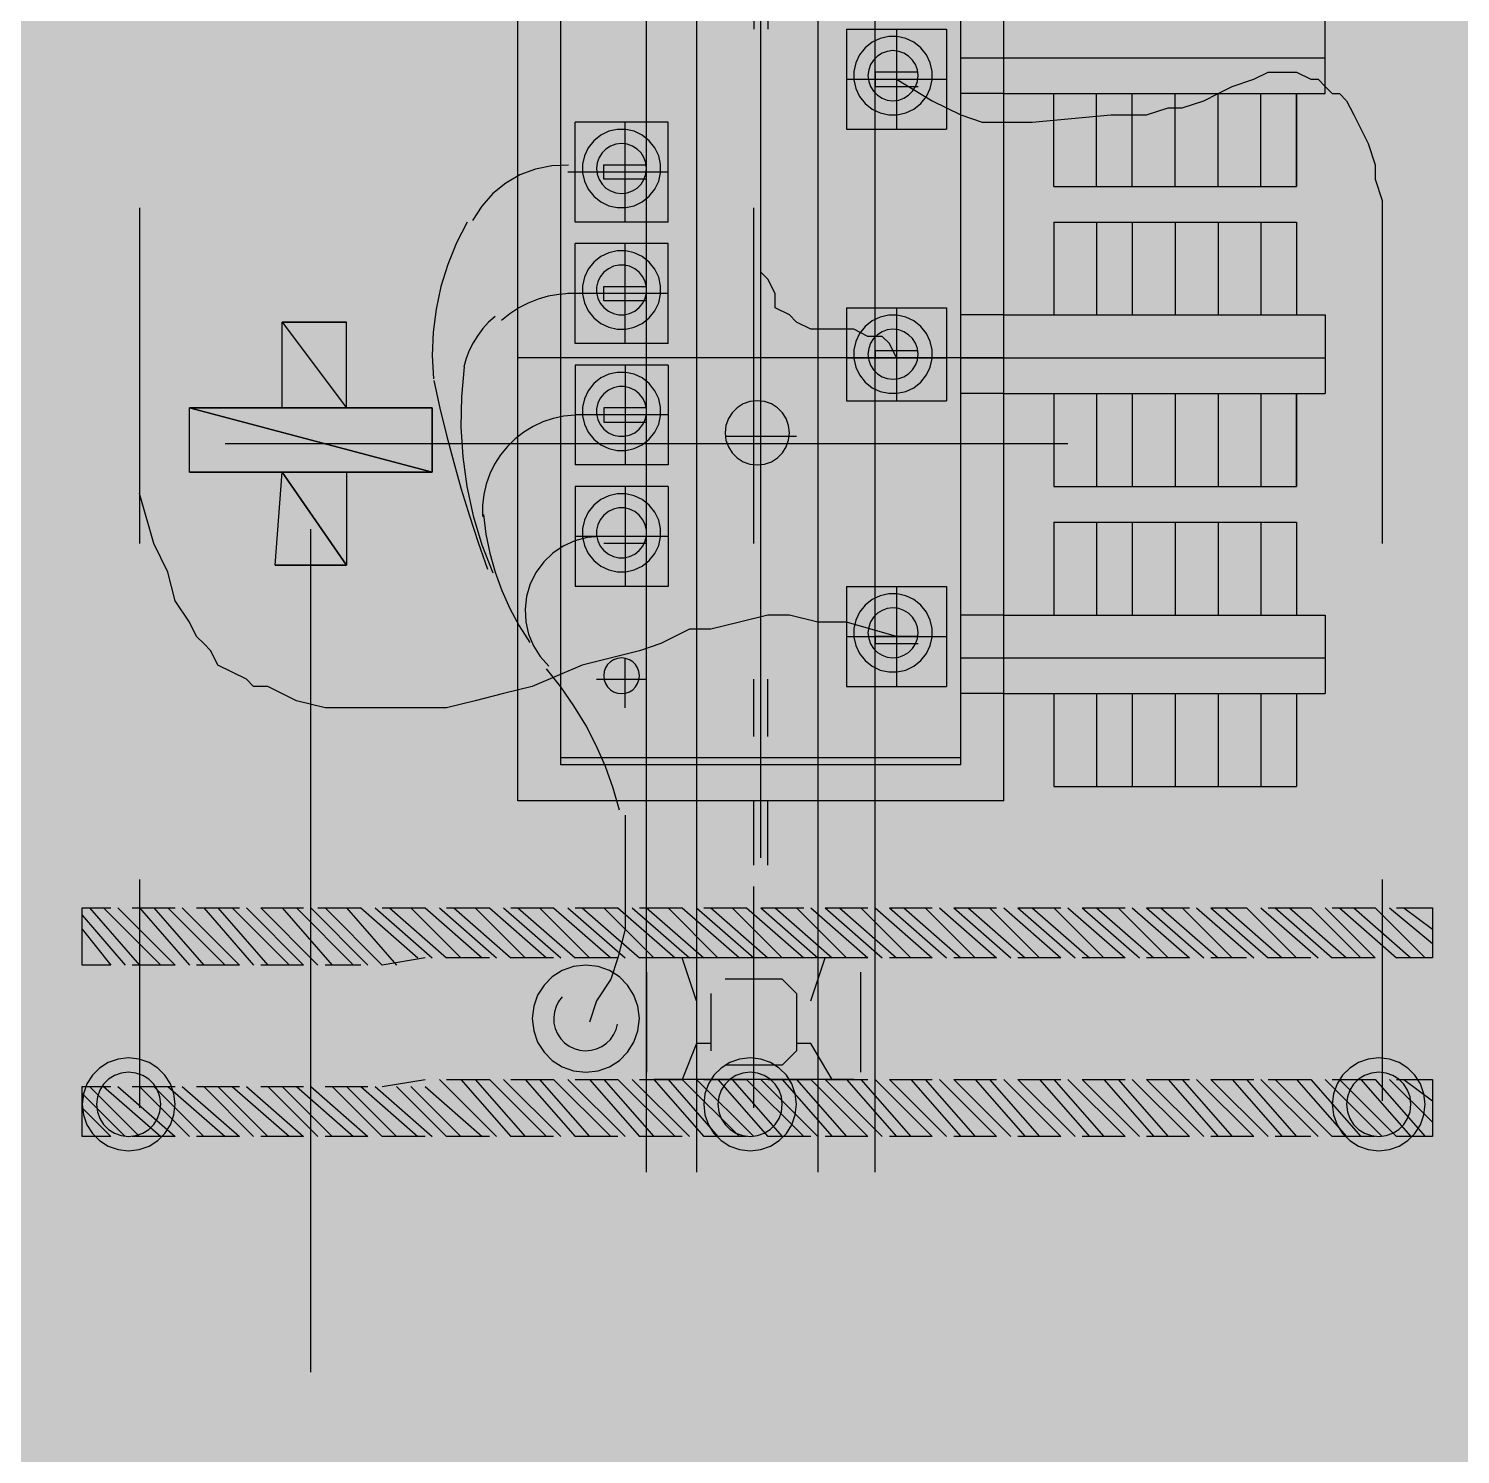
# Model space of a CAD drawing. Header units: metres. Extents: x 1 to 213, y 1 to 147.
# Drawn here: x 53.966 to 56.087, y 138.266 to 140.378 of the extents above; entities that cross this region are included whole.
import ezdxf

# ---------------------------------------------------------------- set-up
doc = ezdxf.new("R2010")
doc.units = ezdxf.units.M
doc.layers.add('00-BASE-ARQUITECTURA', color=8, linetype='Continuous')
doc.layers.add('00-BASE-MAICILLO-EXISTENTE', color=33, linetype='Continuous')

msp = doc.modelspace()

# ---------------------------------------------------------------- hatches: boundary and pattern name
at = {"layer": '00-BASE-MAICILLO-EXISTENTE'}
h = msp.add_hatch(dxfattribs=at)
h.set_pattern_fill('AR-SAND', scale=0.02)
h.paths.add_polyline_path([(52.2111, 142.4781), (53.0489, 142.3458), (60.1927, 142.434), (60.5896, 142.3017), (66.7191, 142.3899), (76.1559, 142.2576), (76.2, 140.2732), (75.9354, 139.8763), (74.2156, 138.8621), (73.4659, 139.6999), (73.1573, 139.7881), (72.6281, 139.6999), (71.217, 138.8621), (70.776, 139.5235), (70.2468, 139.8322), (69.7177, 139.6999), (68.3507, 138.8621), (67.9097, 139.5235), (67.3805, 139.8322), (66.7632, 139.6558), (65.4843, 138.8621), (65.2639, 138.9503), (64.6906, 139.7881), (64.1614, 139.7881), (63.7646, 139.5676), (62.618, 138.8621), (62.2652, 138.4211), (62.3093, 134.8933), (62.7062, 134.3201), (80.301, 134.3201), (82.109, 134.1878), (82.5059, 134.3201), (82.7704, 134.6728), (82.4618, 135.5107), (82.5941, 135.6871), (85.1517, 135.643), (86.0336, 133.4381), (86.5187, 132.7326), (87.577, 130.1749), (98.469, 106.627), (96.7052, 105.7892), (96.3083, 105.7451), (95.9555, 105.4364), (93.3097, 104.2017), (92.9128, 104.5545), (92.7805, 105.0395), (91.9427, 106.2743), (90.7079, 107.6413), (89.0322, 108.9201), (87.4888, 109.6697), (87.7093, 109.7138), (87.9739, 110.0666), (87.9739, 110.4194), (87.6211, 110.8163), (87.092, 110.8163), (86.8274, 110.5958), (86.7392, 110.1548), (86.9597, 109.7579), (86.651, 109.9343), (84.5784, 110.2871), (71.7461, 110.1989), (69.8941, 110.3753), (67.2923, 110.1548), (64.8229, 109.4052), (63.2795, 108.5232), (60.81, 106.0538), (59.7076, 103.9812), (59.2225, 102.526), (59.0021, 101.0267), (59.0021, 98.6895), (58.8698, 98.5131), (52.1229, 98.425), (51.9906, 98.7777), (51.9906, 112.6242), (52.1229, 122.3697), (52.0788, 142.2135), (52.2111, 142.4781)])

# ---------------------------------------------------------------- linework, layer by layer
at = {"layer": '00-BASE-ARQUITECTURA'}
for points in [[(54.8816, 138.6839), (54.8816, 141.1075)], [(54.9557, 141.1075), (54.9557, 138.6839)], [(55.1356, 141.1075), (55.1356, 138.6839)], [(55.2203, 138.6839), (55.2203, 141.1075)], [(55.051, 139.1496), (55.051, 140.6524)], [(54.6911, 139.2343), (54.6911, 140.5572)], [(55.4108, 139.2343), (55.4108, 140.5572)], [(54.7546, 139.2872), (54.7546, 140.5043)], [(54.7546, 139.2978), (54.7546, 140.4937)], [(55.3473, 139.2872), (55.3473, 140.5043)], [(55.3473, 139.2978), (55.3473, 140.4937)], [(55.0404, 140.4619), (55.0404, 140.3773)], [(55.0615, 140.4619), (55.0615, 140.3773)], [(55.887, 140.282), (55.887, 140.3984)], [(55.1779, 140.3773), (55.1779, 140.2291)], [(55.1779, 140.3773), (55.3261, 140.3773)], [(55.2056, 140.3496), (55.1972, 140.3391), (55.1917, 140.3273), (55.1889, 140.3148), (55.1889, 140.3021), (55.1917, 140.2896), (55.1972, 140.2778), (55.2056, 140.2673), (55.2161, 140.259), (55.2279, 140.2534), (55.2404, 140.2506), (55.2531, 140.2506), (55.2656, 140.2534), (55.2774, 140.259), (55.2879, 140.2673), (55.2962, 140.2778), (55.3018, 140.2896), (55.3046, 140.3021), (55.3046, 140.3148), (55.3018, 140.3273), (55.2962, 140.3391), (55.2879, 140.3496), (55.2774, 140.358), (55.2656, 140.3636), (55.2531, 140.3663), (55.2404, 140.3663), (55.2279, 140.3636), (55.2161, 140.358), (55.2056, 140.3496)], [(55.252, 140.3773), (55.252, 140.2291)], [(55.3261, 140.3773), (55.3261, 140.2291)], [(55.2467, 140.2714), (55.2552, 140.2724), (55.263, 140.2752), (55.2699, 140.2796), (55.2756, 140.2853), (55.28, 140.2922), (55.2828, 140.3), (55.2838, 140.3085), (55.2828, 140.317), (55.28, 140.3248), (55.2756, 140.3316), (55.2699, 140.3374), (55.263, 140.3418), (55.2552, 140.3445), (55.2467, 140.3455), (55.2382, 140.3445), (55.2305, 140.3418), (55.2236, 140.3374), (55.2178, 140.3316), (55.2135, 140.3248), (55.2107, 140.317), (55.2097, 140.3085), (55.2107, 140.3), (55.2135, 140.2922), (55.2178, 140.2853), (55.2236, 140.2796), (55.2305, 140.2752), (55.2382, 140.2724), (55.2467, 140.2714)], [(55.3473, 140.3349), (55.887, 140.3349)], [(55.1779, 140.3032), (55.3261, 140.3032)], [(55.2838, 140.3138), (55.2203, 140.3138), (55.2203, 140.2926), (55.2838, 140.2926)], [(55.252, 140.3032), (55.305, 140.2714), (55.3261, 140.2608), (55.3473, 140.2503), (55.379, 140.2397), (55.4002, 140.2397), (55.4319, 140.2397), (55.4531, 140.2397), (55.5695, 140.2503), (55.6224, 140.2503), (55.6542, 140.2608), (55.6754, 140.2608), (55.7071, 140.2714), (55.7283, 140.282), (55.7494, 140.2926), (55.7812, 140.3032), (55.8024, 140.3138), (55.8341, 140.3138), (55.8447, 140.3138), (55.8659, 140.3032), (55.8764, 140.3032), (55.887, 140.2926), (55.8976, 140.282), (55.9082, 140.282), (55.9188, 140.2714), (55.9294, 140.2503), (55.9505, 140.2079), (55.9611, 140.1762), (55.9611, 140.155), (55.9717, 140.1233), (55.9717, 140.1021)], [(55.4108, 140.282), (55.3473, 140.282)], [(55.4108, 140.282), (55.887, 140.282)], [(55.4849, 140.1444), (55.4849, 140.282)], [(55.5484, 140.1444), (55.5484, 140.282)], [(55.6013, 140.1444), (55.6013, 140.282)], [(55.6648, 140.1444), (55.6648, 140.282)], [(55.7283, 140.1444), (55.7283, 140.282)], [(55.7283, 140.1444), (55.7283, 140.282)], [(55.7918, 140.1444), (55.7918, 140.282)], [(55.7918, 140.1444), (55.7918, 140.282)], [(55.8447, 140.282), (55.8447, 140.1444), (55.8447, 140.282)], [(54.7758, 140.0915), (54.7758, 140.2397)], [(54.9134, 140.2397), (54.7758, 140.2397)], [(54.8499, 140.0915), (54.8499, 140.2397)], [(54.9134, 140.0915), (54.9134, 140.2397)], [(54.8034, 140.212), (54.7951, 140.2015), (54.7895, 140.1898), (54.7867, 140.1773), (54.7867, 140.1645), (54.7895, 140.152), (54.7951, 140.1402), (54.8034, 140.1297), (54.8139, 140.1214), (54.8257, 140.1158), (54.8382, 140.113), (54.8509, 140.113), (54.8634, 140.1158), (54.8752, 140.1214), (54.8857, 140.1297), (54.8941, 140.1402), (54.8996, 140.152), (54.9024, 140.1645), (54.9024, 140.1773), (54.8996, 140.1898), (54.8941, 140.2015), (54.8857, 140.212), (54.8752, 140.2204), (54.8634, 140.226), (54.8509, 140.2287), (54.8382, 140.2287), (54.8257, 140.226), (54.8139, 140.2204), (54.8034, 140.212)], [(55.1779, 140.2291), (55.3261, 140.2291)], [(54.8446, 140.1338), (54.8531, 140.1348), (54.8609, 140.1376), (54.8677, 140.142), (54.8735, 140.1477), (54.8778, 140.1546), (54.8806, 140.1624), (54.8816, 140.1709), (54.8806, 140.1794), (54.8778, 140.1872), (54.8735, 140.1941), (54.8677, 140.1998), (54.8609, 140.2042), (54.8531, 140.207), (54.8446, 140.2079), (54.8361, 140.207), (54.8283, 140.2042), (54.8214, 140.1998), (54.8157, 140.1941), (54.8113, 140.1872), (54.8085, 140.1794), (54.8075, 140.1709), (54.8085, 140.1624), (54.8113, 140.1546), (54.8157, 140.1477), (54.8214, 140.142), (54.8283, 140.1376), (54.8361, 140.1348), (54.8446, 140.1338)], [(54.7662, 140.176), (54.7412, 140.175), (54.717, 140.17), (54.6941, 140.1613), (54.6729, 140.1491), (54.6539, 140.1337), (54.6375, 140.1153), (54.624, 140.0941)], [(54.8816, 140.155), (54.8181, 140.155), (54.8181, 140.1762), (54.8816, 140.1762)], [(54.8499, 140.1656), (54.7652, 140.1656)], [(54.9134, 140.1656), (54.7758, 140.1656)], [(55.4849, 140.1444), (55.8447, 140.1444)], [(54.1302, 140.1127), (54.1302, 139.6153)], [(55.0404, 139.6153), (55.0404, 140.1127)], [(55.9717, 140.1233), (55.9717, 139.6153)], [(54.6158, 140.0915), (54.6, 140.0607), (54.5871, 140.0288), (54.577, 139.996), (54.5698, 139.9625), (54.5655, 139.9284), (54.5641, 139.8941), (54.5658, 139.8595)], [(54.9134, 140.0915), (54.7758, 140.0915)], [(55.4849, 140.0915), (55.8447, 140.0915)], [(55.4849, 140.0915), (55.4849, 139.9539)], [(55.5484, 140.0915), (55.5484, 139.9539)], [(55.6013, 140.0915), (55.6013, 139.9539)], [(55.6648, 140.0915), (55.6648, 139.9539)], [(55.7283, 140.0915), (55.7283, 139.9539)], [(55.7283, 140.0915), (55.7283, 139.9539)], [(55.7918, 140.0915), (55.7918, 139.9539)], [(55.7918, 140.0915), (55.7918, 139.9539)], [(55.8447, 140.0915), (55.8447, 139.9539)], [(55.8447, 140.0915), (55.8447, 139.9539)], [(54.7758, 139.9116), (54.7758, 140.0598)], [(54.9134, 140.0598), (54.7758, 140.0598)], [(54.8034, 140.0321), (54.7951, 140.0216), (54.7895, 140.0098), (54.7867, 139.9973), (54.7867, 139.9846), (54.7895, 139.9721), (54.7951, 139.9603), (54.8034, 139.9498), (54.8139, 139.9415), (54.8257, 139.9359), (54.8382, 139.9331), (54.8509, 139.9331), (54.8634, 139.9359), (54.8752, 139.9415), (54.8857, 139.9498), (54.8941, 139.9603), (54.8996, 139.9721), (54.9024, 139.9846), (54.9024, 139.9973), (54.8996, 140.0098), (54.8941, 140.0216), (54.8857, 140.0321), (54.8752, 140.0405), (54.8634, 140.046), (54.8509, 140.0488), (54.8382, 140.0488), (54.8257, 140.046), (54.8139, 140.0405), (54.8034, 140.0321)], [(54.8499, 139.9116), (54.8499, 140.0598)], [(54.9134, 139.9116), (54.9134, 140.0598)], [(55.252, 139.8904), (55.2414, 139.9116), (55.2309, 139.9222), (55.2097, 139.9222), (55.1885, 139.9328), (55.1568, 139.9328), (55.1356, 139.9328), (55.125, 139.9328), (55.1039, 139.9433), (55.0933, 139.9539), (55.0721, 139.9645), (55.0721, 139.9857), (55.0615, 140.0068), (55.051, 140.0174), (55.051, 140.0598)], [(54.8708, 140.0172), (54.8641, 140.0225), (54.8566, 140.026), (54.8486, 140.0278), (54.8405, 140.0278), (54.8326, 140.026), (54.8251, 140.0225), (54.8184, 140.0172), (54.8131, 140.0105), (54.8095, 140.003), (54.8077, 139.995), (54.8077, 139.9869), (54.8095, 139.979), (54.8131, 139.9715), (54.8184, 139.9648), (54.8251, 139.9595), (54.8326, 139.9559), (54.8405, 139.9541), (54.8486, 139.9541), (54.8566, 139.9559), (54.8641, 139.9595), (54.8708, 139.9648), (54.8761, 139.9715), (54.8796, 139.979), (54.8814, 139.9869), (54.8814, 139.995), (54.8796, 140.003), (54.8761, 140.0105), (54.8708, 140.0172)], [(54.7673, 139.9856), (54.7515, 139.9845), (54.7359, 139.9817), (54.7208, 139.9774), (54.7062, 139.9716), (54.6923, 139.9643), (54.6792, 139.9556), (54.6669, 139.9455)], [(54.8499, 139.9857), (54.7652, 139.9857)], [(54.9134, 139.9857), (54.7758, 139.9857)], [(54.8816, 139.9751), (54.8181, 139.9751), (54.8181, 139.9963), (54.8816, 139.9963)], [(55.1779, 139.9645), (55.1779, 139.8269)], [(55.1779, 139.9645), (55.3261, 139.9645)], [(55.252, 139.9645), (55.252, 139.8269)], [(55.3261, 139.9645), (55.3261, 139.8269)], [(54.3419, 139.9433), (54.4371, 139.9433), (54.3419, 139.9433)], [(54.4371, 139.9433), (54.3419, 139.9433), (54.4371, 139.8163), (54.4371, 139.9433)], [(54.3419, 139.9433), (54.4371, 139.8163), (54.3419, 139.8163), (54.3419, 139.9433)], [(54.6571, 139.9519), (54.6477, 139.9432), (54.6391, 139.9338), (54.6315, 139.9236), (54.6248, 139.9128), (54.619, 139.9015), (54.6143, 139.8896), (54.6107, 139.8773)], [(55.2056, 139.9369), (55.1972, 139.9264), (55.1917, 139.9146), (55.1889, 139.9021), (55.1889, 139.8893), (55.1917, 139.8768), (55.1972, 139.8651), (55.2056, 139.8546), (55.2161, 139.8462), (55.2279, 139.8406), (55.2404, 139.8379), (55.2531, 139.8379), (55.2656, 139.8406), (55.2774, 139.8462), (55.2879, 139.8546), (55.2962, 139.8651), (55.3018, 139.8768), (55.3046, 139.8893), (55.3046, 139.9021), (55.3018, 139.9146), (55.2962, 139.9264), (55.2879, 139.9369), (55.2774, 139.9452), (55.2656, 139.9508), (55.2531, 139.9536), (55.2404, 139.9536), (55.2279, 139.9508), (55.2161, 139.9452), (55.2056, 139.9369)], [(55.4108, 139.9539), (55.3473, 139.9539)], [(55.4108, 139.9539), (55.887, 139.9539)], [(55.887, 139.9539), (55.887, 139.8375)], [(55.2467, 139.8587), (55.2552, 139.8597), (55.263, 139.8624), (55.2699, 139.8668), (55.2756, 139.8726), (55.28, 139.8794), (55.2828, 139.8872), (55.2838, 139.8957), (55.2828, 139.9042), (55.28, 139.912), (55.2756, 139.9189), (55.2699, 139.9246), (55.263, 139.929), (55.2552, 139.9318), (55.2467, 139.9328), (55.2382, 139.9318), (55.2305, 139.929), (55.2236, 139.9246), (55.2178, 139.9189), (55.2135, 139.912), (55.2107, 139.9042), (55.2097, 139.8957), (55.2107, 139.8872), (55.2135, 139.8794), (55.2178, 139.8726), (55.2236, 139.8668), (55.2305, 139.8624), (55.2382, 139.8597), (55.2467, 139.8587)], [(54.9134, 139.9116), (54.7758, 139.9116)], [(55.2838, 139.901), (55.2203, 139.901), (55.2203, 139.8904), (55.2838, 139.8904)], [(54.6116, 139.8772), (54.6074, 139.8327), (54.6066, 139.7881), (54.6093, 139.7437), (54.6153, 139.6997), (54.6248, 139.6562), (54.6376, 139.6135), (54.6537, 139.5718)], [(55.4108, 139.8904), (54.6911, 139.8904)], [(54.7758, 139.8798), (54.7758, 139.7317)], [(54.9134, 139.8798), (54.7758, 139.8798)], [(54.8499, 139.8798), (54.8499, 139.7317)], [(54.9134, 139.8798), (54.9134, 139.7317)], [(55.1779, 139.8904), (55.3261, 139.8904)], [(55.3473, 139.8904), (55.887, 139.8904)], [(54.5666, 139.8566), (54.5756, 139.816), (54.5854, 139.7757), (54.5959, 139.7356), (54.6072, 139.6957), (54.6194, 139.6561), (54.6323, 139.6166), (54.646, 139.5775)], [(54.8034, 139.8522), (54.7951, 139.8417), (54.7895, 139.8299), (54.7867, 139.8174), (54.7867, 139.8047), (54.7895, 139.7922), (54.7951, 139.7804), (54.8034, 139.7699), (54.8139, 139.7615), (54.8257, 139.756), (54.8382, 139.7532), (54.8509, 139.7532), (54.8634, 139.756), (54.8752, 139.7615), (54.8857, 139.7699), (54.8941, 139.7804), (54.8996, 139.7922), (54.9024, 139.8047), (54.9024, 139.8174), (54.8996, 139.8299), (54.8941, 139.8417), (54.8857, 139.8522), (54.8752, 139.8606), (54.8634, 139.8661), (54.8509, 139.8689), (54.8382, 139.8689), (54.8257, 139.8661), (54.8139, 139.8606), (54.8034, 139.8522)], [(54.8708, 139.8372), (54.8641, 139.8426), (54.8566, 139.8461), (54.8486, 139.8479), (54.8405, 139.8479), (54.8326, 139.8461), (54.8251, 139.8426), (54.8184, 139.8372), (54.8131, 139.8306), (54.8095, 139.8231), (54.8077, 139.8151), (54.8077, 139.807), (54.8095, 139.799), (54.8131, 139.7916), (54.8184, 139.7849), (54.8251, 139.7795), (54.8326, 139.776), (54.8405, 139.7742), (54.8486, 139.7742), (54.8566, 139.776), (54.8641, 139.7795), (54.8708, 139.7849), (54.8761, 139.7916), (54.8796, 139.799), (54.8814, 139.807), (54.8814, 139.8151), (54.8796, 139.8231), (54.8761, 139.8306), (54.8708, 139.8372)], [(55.0457, 139.7317), (55.0566, 139.7329), (55.0666, 139.7365), (55.0754, 139.7421), (55.0828, 139.7495), (55.0884, 139.7584), (55.092, 139.7684), (55.0933, 139.7793), (55.092, 139.7902), (55.0884, 139.8003), (55.0828, 139.8091), (55.0754, 139.8165), (55.0666, 139.8221), (55.0566, 139.8257), (55.0457, 139.8269), (55.0347, 139.8257), (55.0247, 139.8221), (55.0159, 139.8165), (55.0085, 139.8091), (55.0029, 139.8003), (54.9993, 139.7902), (54.998, 139.7793), (54.9993, 139.7684), (55.0029, 139.7584), (55.0085, 139.7495), (55.0159, 139.7421), (55.0247, 139.7365), (55.0347, 139.7329), (55.0457, 139.7317)], [(55.051, 139.7317), (55.051, 139.8269)], [(55.1779, 139.8269), (55.3261, 139.8269)], [(55.4108, 139.8375), (55.3473, 139.8375)], [(55.4108, 139.8375), (55.887, 139.8375)], [(55.4849, 139.8375), (55.4849, 139.6999)], [(55.5484, 139.8375), (55.5484, 139.6999)], [(55.6013, 139.8375), (55.6013, 139.6999)], [(55.6648, 139.8375), (55.6648, 139.6999)], [(55.7283, 139.8375), (55.7283, 139.6999)], [(55.7283, 139.8375), (55.7283, 139.6999)], [(55.7918, 139.8375), (55.7918, 139.6999)], [(55.7918, 139.8375), (55.7918, 139.6999)], [(55.8447, 139.6999), (55.8447, 139.8375), (55.8447, 139.6999)], [(54.2043, 139.8163), (54.3419, 139.8163), (54.2043, 139.8163)], [(54.4371, 139.8163), (54.4371, 139.8163), (54.2043, 139.8163), (54.4371, 139.8163), (54.2043, 139.8163), (54.4371, 139.8163)], [(54.5641, 139.8163), (54.5641, 139.8163), (54.2043, 139.8163), (54.5641, 139.8163), (54.2043, 139.8163), (54.4371, 139.8163), (54.5641, 139.8163)], [(54.5641, 139.7211), (54.5641, 139.7211), (54.2043, 139.7211), (54.5641, 139.7211), (54.2043, 139.7211), (54.2043, 139.8163), (54.5641, 139.7211)], [(54.5641, 139.8163), (54.2043, 139.8163), (54.5641, 139.8163)], [(54.2043, 139.8163), (54.5641, 139.8163), (54.5641, 139.7211), (54.2043, 139.8163)], [(54.5641, 139.8163), (54.2043, 139.8163), (54.5641, 139.7211), (54.5641, 139.8163)], [(54.2043, 139.8163), (54.5641, 139.7211), (54.2043, 139.7211), (54.2043, 139.8163)], [(54.4371, 139.8163), (54.3419, 139.8163), (54.4371, 139.8163)], [(54.3419, 139.8163), (54.4371, 139.8163), (54.3419, 139.8163)], [(54.9134, 139.8058), (54.7758, 139.8058)], [(54.8499, 139.8058), (54.7864, 139.8058)], [(54.8816, 139.8163), (54.8181, 139.8163), (54.8181, 139.7952), (54.8816, 139.7952)], [(54.7752, 139.8056), (54.759, 139.8041), (54.7433, 139.8007), (54.728, 139.7956), (54.7135, 139.7888), (54.6998, 139.7804), (54.6871, 139.7705), (54.6755, 139.7591), (54.6652, 139.7465), (54.6565, 139.7329), (54.6495, 139.7185), (54.6441, 139.7034), (54.6404, 139.6878), (54.6385, 139.6717), (54.6384, 139.6555)], [(54.2572, 139.7634), (55.506, 139.7634)], [(55.1039, 139.774), (54.998, 139.774)], [(54.5641, 139.7211), (54.2043, 139.7211), (54.3419, 139.7211), (54.5641, 139.7211)], [(54.2043, 139.7211), (54.5641, 139.7211), (54.2043, 139.7211)], [(54.4371, 139.5835), (54.4371, 139.5835), (54.3313, 139.5835), (54.4371, 139.5835), (54.3313, 139.5835), (54.3419, 139.7211), (54.4371, 139.5835)], [(54.3419, 139.7211), (54.5641, 139.7211), (54.3419, 139.7211)], [(54.5641, 139.7211), (54.5641, 139.7211), (54.3419, 139.7211), (54.5641, 139.7211)], [(54.3419, 139.7211), (54.4371, 139.7211), (54.3419, 139.7211)], [(54.4371, 139.7211), (54.4371, 139.7211), (54.3419, 139.7211), (54.4371, 139.7211)], [(54.3419, 139.7211), (54.4371, 139.7211), (54.4371, 139.5835), (54.3419, 139.7211)], [(54.5641, 139.7211), (54.5641, 139.7211), (54.4371, 139.7211), (54.5641, 139.7211)], [(54.9134, 139.7317), (54.7758, 139.7317)], [(54.7758, 139.6999), (54.7758, 139.5518)], [(54.9134, 139.6999), (54.7758, 139.6999)], [(54.8499, 139.6999), (54.8499, 139.5518)], [(54.9134, 139.6999), (54.9134, 139.5518)], [(55.4849, 139.6999), (55.8447, 139.6999)], [(55.252, 139.4777), (55.1779, 139.4988), (55.1356, 139.4988), (55.0933, 139.5094), (55.0615, 139.5094), (55.0192, 139.4988), (54.9769, 139.4883), (54.9451, 139.4883), (54.9028, 139.4671), (54.871, 139.4565), (54.7864, 139.4353), (54.7123, 139.4036), (54.6699, 139.393), (54.6276, 139.3824), (54.5853, 139.3718), (54.5324, 139.3718), (54.49, 139.3718), (54.4477, 139.3718), (54.4054, 139.3718), (54.363, 139.3824), (54.3207, 139.4036), (54.2995, 139.4036), (54.289, 139.4142), (54.2678, 139.4248), (54.2466, 139.4353), (54.236, 139.4565), (54.2255, 139.4671), (54.2149, 139.4777), (54.2043, 139.4988), (54.1831, 139.5306), (54.1725, 139.5729), (54.1514, 139.6153), (54.1302, 139.6893)], [(54.8034, 139.6723), (54.7951, 139.6618), (54.7895, 139.65), (54.7867, 139.6375), (54.7867, 139.6248), (54.7895, 139.6123), (54.7951, 139.6005), (54.8034, 139.59), (54.8139, 139.5816), (54.8257, 139.5761), (54.8382, 139.5733), (54.8509, 139.5733), (54.8634, 139.5761), (54.8752, 139.5816), (54.8857, 139.59), (54.8941, 139.6005), (54.8996, 139.6123), (54.9024, 139.6248), (54.9024, 139.6375), (54.8996, 139.65), (54.8941, 139.6618), (54.8857, 139.6723), (54.8752, 139.6806), (54.8634, 139.6862), (54.8509, 139.689), (54.8382, 139.689), (54.8257, 139.6862), (54.8139, 139.6806), (54.8034, 139.6723)], [(54.6399, 139.6584), (54.6436, 139.6294), (54.6494, 139.6008), (54.6574, 139.5728), (54.6673, 139.5455), (54.6792, 139.5189), (54.6931, 139.4933), (54.7088, 139.4686)], [(54.8708, 139.6573), (54.8641, 139.6626), (54.8566, 139.6662), (54.8486, 139.668), (54.8405, 139.668), (54.8326, 139.6662), (54.8251, 139.6626), (54.8184, 139.6573), (54.8131, 139.6506), (54.8095, 139.6431), (54.8077, 139.6352), (54.8077, 139.6271), (54.8095, 139.6191), (54.8131, 139.6116), (54.8184, 139.6049), (54.8251, 139.5996), (54.8326, 139.5961), (54.8405, 139.5943), (54.8486, 139.5943), (54.8566, 139.5961), (54.8641, 139.5996), (54.8708, 139.6049), (54.8761, 139.6116), (54.8796, 139.6191), (54.8814, 139.6271), (54.8814, 139.6352), (54.8796, 139.6431), (54.8761, 139.6506), (54.8708, 139.6573)], [(54.3842, 138.3876), (54.3842, 139.6364)], [(55.4849, 139.647), (55.8447, 139.647)], [(55.4849, 139.647), (55.4849, 139.5094)], [(55.5484, 139.647), (55.5484, 139.5094)], [(55.6013, 139.647), (55.6013, 139.5094)], [(55.6648, 139.647), (55.6648, 139.5094)], [(55.7283, 139.647), (55.7283, 139.5094)], [(55.7283, 139.647), (55.7283, 139.5094)], [(55.7918, 139.647), (55.7918, 139.5094)], [(55.7918, 139.647), (55.7918, 139.5094)], [(55.8447, 139.647), (55.8447, 139.5094)], [(55.8447, 139.647), (55.8447, 139.5094)], [(54.8128, 139.6258), (54.7936, 139.6242), (54.7753, 139.6193), (54.7582, 139.6115), (54.7428, 139.601), (54.7293, 139.588), (54.718, 139.5727), (54.7094, 139.5555), (54.7039, 139.537), (54.7017, 139.5182), (54.7027, 139.4994), (54.7069, 139.4812), (54.714, 139.4639), (54.7241, 139.4478), (54.737, 139.4335)], [(54.9134, 139.6258), (54.7758, 139.6258)], [(54.8816, 139.6258), (54.8181, 139.6258)], [(54.8816, 139.6153), (54.8181, 139.6153)], [(54.9134, 139.5518), (54.7758, 139.5518)], [(55.1779, 139.5518), (55.1779, 139.4036)], [(55.1779, 139.5518), (55.3261, 139.5518)], [(55.252, 139.5518), (55.252, 139.4036)], [(55.3261, 139.5518), (55.3261, 139.4036)], [(55.2056, 139.5241), (55.1972, 139.5136), (55.1917, 139.5018), (55.1889, 139.4893), (55.1889, 139.4766), (55.1917, 139.4641), (55.1972, 139.4523), (55.2056, 139.4418), (55.2161, 139.4335), (55.2279, 139.4279), (55.2404, 139.4251), (55.2531, 139.4251), (55.2656, 139.4279), (55.2774, 139.4335), (55.2879, 139.4418), (55.2962, 139.4523), (55.3018, 139.4641), (55.3046, 139.4766), (55.3046, 139.4893), (55.3018, 139.5018), (55.2962, 139.5136), (55.2879, 139.5241), (55.2774, 139.5325), (55.2656, 139.538), (55.2531, 139.5408), (55.2404, 139.5408), (55.2279, 139.538), (55.2161, 139.5325), (55.2056, 139.5241)], [(55.2467, 139.4459), (55.2552, 139.4469), (55.263, 139.4497), (55.2699, 139.4541), (55.2756, 139.4598), (55.28, 139.4667), (55.2828, 139.4745), (55.2838, 139.483), (55.2828, 139.4915), (55.28, 139.4993), (55.2756, 139.5061), (55.2699, 139.5119), (55.263, 139.5162), (55.2552, 139.519), (55.2467, 139.52), (55.2382, 139.519), (55.2305, 139.5162), (55.2236, 139.5119), (55.2178, 139.5061), (55.2135, 139.4993), (55.2107, 139.4915), (55.2097, 139.483), (55.2107, 139.4745), (55.2135, 139.4667), (55.2178, 139.4598), (55.2236, 139.4541), (55.2305, 139.4497), (55.2382, 139.4469), (55.2467, 139.4459)], [(55.4108, 139.5094), (55.3473, 139.5094)], [(55.4108, 139.5094), (55.887, 139.5094)], [(55.887, 139.5094), (55.887, 139.393)], [(55.1779, 139.4777), (55.3261, 139.4777)], [(55.2838, 139.4777), (55.2203, 139.4777), (55.2203, 139.4671), (55.2838, 139.4671)], [(54.8446, 139.393), (54.8506, 139.3937), (54.8562, 139.3957), (54.8611, 139.3988), (54.8652, 139.4029), (54.8683, 139.4078), (54.8703, 139.4134), (54.871, 139.4195), (54.8703, 139.4255), (54.8683, 139.4311), (54.8652, 139.436), (54.8611, 139.4401), (54.8562, 139.4432), (54.8506, 139.4452), (54.8446, 139.4459), (54.8385, 139.4452), (54.8329, 139.4432), (54.828, 139.4401), (54.8239, 139.436), (54.8208, 139.4311), (54.8188, 139.4255), (54.8181, 139.4195), (54.8188, 139.4134), (54.8208, 139.4078), (54.8239, 139.4029), (54.828, 139.3988), (54.8329, 139.3957), (54.8385, 139.3937), (54.8446, 139.393)], [(54.8499, 139.3718), (54.8499, 139.4459)], [(55.3473, 139.4459), (55.887, 139.4459)], [(54.8417, 139.2204), (54.8322, 139.2531), (54.8207, 139.285), (54.8071, 139.316), (54.7915, 139.3461), (54.7741, 139.3751), (54.7547, 139.403), (54.7336, 139.4296)], [(54.8075, 139.4142), (54.8816, 139.4142)], [(55.0404, 139.3295), (55.0404, 139.4142)], [(55.0615, 139.3295), (55.0615, 139.4142)], [(55.1779, 139.4036), (55.3261, 139.4036)], [(55.4108, 139.393), (55.3473, 139.393)], [(55.4108, 139.393), (55.887, 139.393)], [(55.4849, 139.393), (55.4849, 139.2554)], [(55.5484, 139.393), (55.5484, 139.2554)], [(55.6013, 139.393), (55.6013, 139.2554)], [(55.6648, 139.393), (55.6648, 139.2554)], [(55.7283, 139.393), (55.7283, 139.2554)], [(55.7283, 139.393), (55.7283, 139.2554)], [(55.7918, 139.393), (55.7918, 139.2554)], [(55.7918, 139.393), (55.7918, 139.2554)], [(55.8447, 139.393), (55.8447, 139.2554)], [(55.8447, 139.393), (55.8447, 139.2554)], [(55.3473, 139.2978), (54.7546, 139.2978)], [(55.3473, 139.2872), (54.7546, 139.2872)], [(55.4849, 139.2554), (55.8447, 139.2554)], [(55.4108, 139.2343), (54.6911, 139.2343)], [(55.0404, 139.139), (55.0404, 139.2343)], [(55.0615, 139.139), (55.0615, 139.2343)], [(54.8499, 139.2131), (54.8499, 139.1708), (54.8499, 139.1284), (54.8499, 139.0861), (54.8499, 139.0438), (54.8393, 139.0014), (54.8287, 138.9697), (54.8075, 138.9379), (54.797, 138.9062)], [(54.1302, 139.1178), (54.1302, 138.7792)], [(55.0404, 138.7792), (55.0404, 139.1073)], [(55.9717, 139.1178), (55.9717, 138.7898)], [(54.0455, 139.0755), (54.0879, 139.0755)], [(54.0879, 138.9908), (54.0455, 138.9908), (54.0455, 139.0755)], [(54.0455, 139.0649), (54.109, 138.9908)], [(54.0561, 139.0755), (54.1302, 138.9908)], [(54.0773, 139.0755), (54.1619, 138.9908)], [(54.0984, 139.0755), (54.1831, 138.9908)], [(54.1196, 139.0755), (54.1831, 139.0755)], [(54.1302, 139.0755), (54.2043, 138.9908)], [(54.1514, 139.0755), (54.2255, 138.9908)], [(54.1725, 139.0755), (54.2572, 138.9908)], [(54.1937, 139.0755), (54.2784, 138.9908)], [(54.2149, 139.0755), (54.2784, 139.0755)], [(54.2255, 139.0755), (54.2995, 138.9908)], [(54.2466, 139.0755), (54.3207, 138.9908)], [(54.2678, 139.0755), (54.3524, 138.9908)], [(54.289, 139.0755), (54.3736, 138.9908)], [(54.3101, 139.0755), (54.3948, 138.9908)], [(54.3101, 139.0755), (54.3736, 139.0755)], [(54.3419, 139.0755), (54.4159, 138.9908)], [(54.363, 139.0755), (54.4477, 138.9908)], [(54.3842, 139.0755), (54.4689, 138.9908)], [(54.3948, 139.0755), (54.4583, 139.0755)], [(54.4054, 139.0755), (54.49, 138.9908)], [(54.4371, 139.0755), (54.5112, 138.9908)], [(54.4583, 139.0755), (54.543, 139.0014)], [(54.4795, 139.0755), (54.5641, 139.0014)], [(54.49, 139.0755), (54.5535, 139.0755)], [(54.5006, 139.0755), (54.5853, 139.0014)], [(54.5324, 139.0755), (54.6064, 139.0014)], [(54.5535, 139.0755), (54.6382, 139.0014)], [(54.5747, 139.0755), (54.6594, 139.0014)], [(54.5853, 139.0755), (54.6488, 139.0755)], [(54.5959, 139.0755), (54.6805, 139.0014)], [(54.6276, 139.0755), (54.7017, 139.0014)], [(54.6488, 139.0755), (54.7335, 139.0014)], [(54.6699, 139.0755), (54.7546, 139.0014)], [(54.6805, 139.0755), (54.744, 139.0755)], [(54.6911, 139.0755), (54.7758, 139.0014)], [(54.7229, 139.0755), (54.797, 139.0014)], [(54.744, 139.0755), (54.8287, 139.0014)], [(54.7652, 139.0755), (54.8499, 139.0014)], [(54.7758, 139.0755), (54.8393, 139.0755)], [(54.7864, 139.0755), (54.871, 139.0014)], [(54.8181, 139.0755), (54.8922, 139.0014)], [(54.8393, 139.0755), (54.9239, 139.0014)], [(54.8604, 139.0755), (54.9451, 139.0014)], [(54.871, 139.0755), (54.9345, 139.0755)], [(54.8816, 139.0755), (54.9663, 139.0014)], [(54.9134, 139.0755), (54.9874, 139.0014)], [(54.9345, 139.0755), (55.0192, 139.0014)], [(54.9557, 139.0755), (55.0404, 139.0014)], [(54.9663, 139.0755), (55.0298, 139.0755)], [(54.9769, 139.0755), (55.0615, 139.0014)], [(55.0086, 139.0755), (55.0827, 139.0014)], [(55.0298, 139.0755), (55.1144, 139.0014)], [(55.051, 139.0755), (55.1356, 139.0014)], [(55.051, 139.0755), (55.1144, 139.0755)], [(55.0721, 139.0755), (55.1568, 139.0014)], [(55.1039, 139.0755), (55.1779, 139.0014)], [(55.125, 139.0755), (55.2097, 139.0014)], [(55.1462, 139.0755), (55.2309, 139.0014)], [(55.1462, 139.0755), (55.2097, 139.0755)], [(55.1674, 139.0755), (55.252, 139.0014)], [(55.1991, 139.0755), (55.2732, 139.0014)], [(55.2203, 139.0755), (55.305, 139.0014)], [(55.2414, 139.0755), (55.3261, 139.0014)], [(55.2414, 139.0755), (55.305, 139.0755)], [(55.2626, 139.0755), (55.3473, 139.0014)], [(55.2944, 139.0755), (55.3684, 139.0014)], [(55.3155, 139.0755), (55.4002, 139.0014)], [(55.3367, 139.0755), (55.4214, 139.0014)], [(55.3367, 139.0755), (55.4002, 139.0755)], [(55.3579, 139.0755), (55.4425, 139.0014)], [(55.3896, 139.0755), (55.4637, 139.0014)], [(55.4108, 139.0755), (55.4954, 139.0014)], [(55.4319, 139.0755), (55.5166, 139.0014)], [(55.4319, 139.0755), (55.4954, 139.0755)], [(55.4531, 139.0755), (55.5378, 139.0014)], [(55.4849, 139.0755), (55.559, 139.0014)], [(55.506, 139.0755), (55.5907, 139.0014)], [(55.5272, 139.0755), (55.6119, 139.0014)], [(55.5272, 139.0755), (55.5907, 139.0755)], [(55.5484, 139.0755), (55.633, 139.0014)], [(55.5801, 139.0755), (55.6542, 139.0014)], [(55.6013, 139.0755), (55.6859, 139.0014)], [(55.6224, 139.0755), (55.7071, 139.0014)], [(55.6224, 139.0755), (55.6859, 139.0755)], [(55.6436, 139.0755), (55.7283, 139.0014)], [(55.6754, 139.0755), (55.7494, 139.0014)], [(55.6965, 139.0755), (55.7812, 139.0014)], [(55.7177, 139.0755), (55.8024, 139.0014)], [(55.7177, 139.0755), (55.7706, 139.0755)], [(55.7389, 139.0755), (55.8235, 139.0014)], [(55.7706, 139.0755), (55.8447, 139.0014)], [(55.7918, 139.0755), (55.8764, 139.0014)], [(55.8024, 139.0755), (55.8659, 139.0755)], [(55.813, 139.0755), (55.8976, 139.0014)], [(55.8341, 139.0755), (55.9188, 139.0014)], [(55.8659, 139.0755), (55.9399, 139.0014)], [(55.887, 139.0755), (55.9611, 139.0014)], [(55.8976, 139.0755), (55.9611, 139.0755)], [(55.9082, 139.0755), (55.9929, 139.0014)], [(55.9294, 139.0755), (56.014, 139.0014)], [(55.9611, 139.0755), (56.0352, 139.0014)], [(55.9823, 139.0755), (56.0458, 139.0226)], [(55.9929, 139.0755), (56.0458, 139.0755), (56.0458, 139.0014), (55.9929, 139.0014)], [(56.0034, 139.0755), (56.0458, 139.0438)], [(54.0455, 139.0438), (54.0879, 138.9908)], [(54.5535, 139.0014), (54.49, 138.9908)], [(54.6488, 139.0014), (54.5853, 139.0014)], [(54.744, 139.0014), (54.6805, 139.0014)], [(54.8393, 139.0014), (54.7758, 139.0014)], [(54.9345, 139.0014), (54.871, 139.0014)], [(54.9345, 139.0014), (54.8922, 139.0014)], [(55.1885, 139.0014), (54.8922, 139.0014)], [(54.9557, 138.9379), (54.9345, 139.0014)], [(55.0298, 139.0014), (54.9663, 139.0014)], [(55.1144, 139.0014), (55.0615, 139.0014)], [(55.125, 138.9379), (55.1462, 139.0014)], [(55.2097, 139.0014), (55.1462, 139.0014)], [(55.1885, 139.0014), (55.1462, 139.0014)], [(55.305, 139.0014), (55.2414, 139.0014)], [(55.4002, 139.0014), (55.3367, 139.0014)], [(55.4954, 139.0014), (55.4319, 139.0014)], [(55.5907, 139.0014), (55.5272, 139.0014)], [(55.6859, 139.0014), (55.6224, 139.0014)], [(55.7706, 139.0014), (55.7177, 139.0014)], [(55.8659, 139.0014), (55.8024, 139.0014)], [(55.9611, 139.0014), (55.8976, 139.0014)], [(54.1831, 138.9908), (54.1196, 138.9908)], [(54.2784, 138.9908), (54.2149, 138.9908)], [(54.3736, 138.9908), (54.3101, 138.9908)], [(54.4583, 138.9908), (54.4054, 138.9908)], [(54.871, 138.9115), (54.8689, 138.9297), (54.863, 138.9464), (54.8536, 138.9611), (54.8413, 138.9734), (54.8266, 138.9828), (54.8099, 138.9887), (54.7917, 138.9908), (54.7735, 138.9887), (54.7567, 138.9828), (54.742, 138.9734), (54.7297, 138.9611), (54.7203, 138.9464), (54.7144, 138.9297), (54.7123, 138.9115), (54.7144, 138.8933), (54.7203, 138.8766), (54.7297, 138.8618), (54.742, 138.8495), (54.7567, 138.8402), (54.7735, 138.8342), (54.7917, 138.8321), (54.8099, 138.8342), (54.8266, 138.8402), (54.8413, 138.8495), (54.8536, 138.8618), (54.863, 138.8766), (54.8689, 138.8933), (54.871, 138.9115)], [(54.8816, 138.9803), (54.8816, 138.8321)], [(55.1991, 138.8321), (55.1991, 138.9803)], [(55.0827, 138.9697), (54.998, 138.9697)], [(55.0827, 138.9697), (55.1039, 138.9485), (55.1039, 138.8638), (55.0827, 138.8427)], [(54.7565, 138.9436), (54.7513, 138.9368), (54.7475, 138.9294), (54.7451, 138.9214), (54.7441, 138.9132), (54.7445, 138.9049), (54.7464, 138.8967), (54.7498, 138.8888), (54.7545, 138.8817), (54.7603, 138.8756), (54.767, 138.8707), (54.7745, 138.867), (54.7825, 138.8647), (54.7908, 138.8638), (54.7994, 138.8645), (54.8077, 138.8666), (54.8153, 138.8701), (54.8221, 138.8749), (54.828, 138.8807), (54.8328, 138.8875), (54.8364, 138.8951), (54.8386, 138.9034)], [(54.9769, 138.9485), (54.9769, 138.8638)], [(54.9769, 138.8744), (54.9557, 138.8744), (54.9345, 138.8215)], [(55.1568, 138.8215), (55.125, 138.8744), (55.1039, 138.8744)], [(54.1831, 138.7845), (54.1813, 138.8002), (54.1761, 138.8147), (54.168, 138.8275), (54.1574, 138.8382), (54.1446, 138.8463), (54.1301, 138.8514), (54.1143, 138.8533), (54.0986, 138.8514), (54.0841, 138.8463), (54.0713, 138.8382), (54.0606, 138.8275), (54.0525, 138.8147), (54.0473, 138.8002), (54.0455, 138.7845), (54.0473, 138.7687), (54.0525, 138.7542), (54.0606, 138.7414), (54.0713, 138.7308), (54.0841, 138.7227), (54.0986, 138.7175), (54.1143, 138.7157), (54.1301, 138.7175), (54.1446, 138.7227), (54.1574, 138.7308), (54.168, 138.7414), (54.1761, 138.7542), (54.1813, 138.7687), (54.1831, 138.7845)], [(55.1039, 138.7845), (55.102, 138.8002), (55.0969, 138.8147), (55.0888, 138.8275), (55.0781, 138.8382), (55.0653, 138.8463), (55.0508, 138.8514), (55.0351, 138.8533), (55.0193, 138.8514), (55.0048, 138.8463), (54.992, 138.8382), (54.9814, 138.8275), (54.9733, 138.8147), (54.9681, 138.8002), (54.9663, 138.7845), (54.9681, 138.7687), (54.9733, 138.7542), (54.9814, 138.7414), (54.992, 138.7308), (55.0048, 138.7227), (55.0193, 138.7175), (55.0351, 138.7157), (55.0508, 138.7175), (55.0653, 138.7227), (55.0781, 138.7308), (55.0888, 138.7414), (55.0969, 138.7542), (55.102, 138.7687), (55.1039, 138.7845)], [(56.0352, 138.7845), (56.0334, 138.8002), (56.0282, 138.8147), (56.0201, 138.8275), (56.0094, 138.8382), (55.9967, 138.8463), (55.9822, 138.8514), (55.9664, 138.8533), (55.9506, 138.8514), (55.9362, 138.8463), (55.9234, 138.8382), (55.9127, 138.8275), (55.9046, 138.8147), (55.8994, 138.8002), (55.8976, 138.7845), (55.8994, 138.7687), (55.9046, 138.7542), (55.9127, 138.7414), (55.9234, 138.7308), (55.9362, 138.7227), (55.9506, 138.7175), (55.9664, 138.7157), (55.9822, 138.7175), (55.9967, 138.7227), (56.0094, 138.7308), (56.0201, 138.7414), (56.0282, 138.7542), (56.0334, 138.7687), (56.0352, 138.7845)], [(54.1619, 138.7845), (54.1607, 138.7954), (54.1571, 138.8054), (54.1515, 138.8143), (54.1441, 138.8216), (54.1353, 138.8273), (54.1252, 138.8308), (54.1143, 138.8321), (54.1034, 138.8308), (54.0934, 138.8273), (54.0845, 138.8216), (54.0772, 138.8143), (54.0715, 138.8054), (54.068, 138.7954), (54.0667, 138.7845), (54.068, 138.7736), (54.0715, 138.7635), (54.0772, 138.7547), (54.0845, 138.7473), (54.0934, 138.7417), (54.1034, 138.7381), (54.1143, 138.7368), (54.1252, 138.7381), (54.1353, 138.7417), (54.1441, 138.7473), (54.1515, 138.7547), (54.1571, 138.7635), (54.1607, 138.7736), (54.1619, 138.7845)], [(55.0827, 138.7845), (55.0814, 138.7954), (55.0779, 138.8054), (55.0722, 138.8143), (55.0649, 138.8216), (55.056, 138.8273), (55.046, 138.8308), (55.0351, 138.8321), (55.0242, 138.8308), (55.0141, 138.8273), (55.0053, 138.8216), (54.9979, 138.8143), (54.9923, 138.8054), (54.9887, 138.7954), (54.9874, 138.7845), (54.9887, 138.7736), (54.9923, 138.7635), (54.9979, 138.7547), (55.0053, 138.7473), (55.0141, 138.7417), (55.0242, 138.7381), (55.0351, 138.7368), (55.046, 138.7381), (55.056, 138.7417), (55.0649, 138.7473), (55.0722, 138.7547), (55.0779, 138.7635), (55.0814, 138.7736), (55.0827, 138.7845)], [(55.0827, 138.8427), (54.998, 138.8427)], [(56.014, 138.7845), (56.0128, 138.7954), (56.0092, 138.8054), (56.0036, 138.8143), (55.9962, 138.8216), (55.9874, 138.8273), (55.9773, 138.8308), (55.9664, 138.8321), (55.9555, 138.8308), (55.9455, 138.8273), (55.9366, 138.8216), (55.9292, 138.8143), (55.9236, 138.8054), (55.92, 138.7954), (55.9188, 138.7845), (55.92, 138.7736), (55.9236, 138.7635), (55.9292, 138.7547), (55.9366, 138.7473), (55.9455, 138.7417), (55.9555, 138.7381), (55.9664, 138.7368), (55.9773, 138.7381), (55.9874, 138.7417), (55.9962, 138.7473), (56.0036, 138.7547), (56.0092, 138.7635), (56.0128, 138.7736), (56.014, 138.7845)], [(54.0455, 138.8109), (54.0879, 138.8109)], [(54.0879, 138.7368), (54.0455, 138.7368), (54.0455, 138.8109)], [(54.0561, 138.8109), (54.1302, 138.7368)], [(54.0773, 138.8109), (54.1619, 138.7368)], [(54.0984, 138.8109), (54.1831, 138.7368)], [(54.1196, 138.8109), (54.1831, 138.8109)], [(54.1302, 138.8109), (54.2043, 138.7368)], [(54.1514, 138.8109), (54.2255, 138.7368)], [(54.1725, 138.8109), (54.2572, 138.7368)], [(54.1937, 138.8109), (54.2784, 138.7368)], [(54.2149, 138.8109), (54.2784, 138.8109)], [(54.2255, 138.8109), (54.2995, 138.7368)], [(54.2466, 138.8109), (54.3207, 138.7368)], [(54.2678, 138.8109), (54.3524, 138.7368)], [(54.289, 138.8109), (54.3736, 138.7368)], [(54.3101, 138.8109), (54.3736, 138.8109)], [(54.3207, 138.8109), (54.3948, 138.7368)], [(54.3419, 138.8109), (54.4159, 138.7368)], [(54.363, 138.8109), (54.4477, 138.7368)], [(54.3842, 138.8109), (54.4689, 138.7368)], [(54.4054, 138.8109), (54.4689, 138.8109)], [(54.4159, 138.8109), (54.49, 138.7368)], [(54.4371, 138.8109), (54.5112, 138.7368)], [(54.4583, 138.8109), (54.543, 138.7368)], [(54.4795, 138.8109), (54.5641, 138.7368)], [(54.49, 138.8109), (54.5535, 138.8215)], [(54.5112, 138.8109), (54.5853, 138.7368)], [(54.5324, 138.8109), (54.6064, 138.7368)], [(54.5535, 138.8109), (54.6382, 138.7368)], [(54.5747, 138.8215), (54.6594, 138.7368)], [(54.5853, 138.8215), (54.6488, 138.8215)], [(54.6064, 138.8215), (54.6805, 138.7368)], [(54.6276, 138.8215), (54.7017, 138.7368)], [(54.6488, 138.8215), (54.7335, 138.7368)], [(54.6699, 138.8215), (54.7546, 138.7368)], [(54.6805, 138.8215), (54.744, 138.8215)], [(54.7017, 138.8215), (54.7758, 138.7368)], [(54.7229, 138.8215), (54.797, 138.7368)], [(54.744, 138.8215), (54.8287, 138.7368)], [(54.7652, 138.8215), (54.8499, 138.7368)], [(54.7758, 138.8215), (54.8393, 138.8215)], [(54.797, 138.8215), (54.871, 138.7368)], [(54.8181, 138.8215), (54.8922, 138.7368)], [(54.8393, 138.8215), (54.9239, 138.7368)], [(54.8604, 138.8215), (54.9451, 138.7368)], [(54.871, 138.8215), (54.9345, 138.8215)], [(54.9345, 138.8215), (54.8922, 138.8215)], [(55.1885, 138.8215), (54.8922, 138.8215)], [(54.8922, 138.8215), (54.9663, 138.7368)], [(54.9134, 138.8215), (54.9874, 138.7368)], [(54.9345, 138.8215), (55.0192, 138.7368)], [(54.9557, 138.8215), (55.0404, 138.7368)], [(54.9663, 138.8215), (55.0298, 138.8215)], [(54.9874, 138.8215), (55.0615, 138.7368)], [(55.0086, 138.8215), (55.0827, 138.7368)], [(55.0298, 138.8215), (55.1144, 138.7368)], [(55.051, 138.8215), (55.1356, 138.7368)], [(55.0615, 138.8215), (55.125, 138.8215)], [(55.0827, 138.8215), (55.1568, 138.7368)], [(55.1039, 138.8215), (55.1779, 138.7368)], [(55.125, 138.8215), (55.2097, 138.7368)], [(55.1462, 138.8215), (55.2309, 138.7368)], [(55.1462, 138.8215), (55.2097, 138.8215)], [(55.1779, 138.8215), (55.252, 138.7368)], [(55.1991, 138.8215), (55.2732, 138.7368)], [(55.2203, 138.8215), (55.305, 138.7368)], [(55.2414, 138.8215), (55.3261, 138.7368)], [(55.2414, 138.8215), (55.305, 138.8215)], [(55.2732, 138.8215), (55.3473, 138.7368)], [(55.2944, 138.8215), (55.3684, 138.7368)], [(55.3155, 138.8215), (55.4002, 138.7368)], [(55.3367, 138.8215), (55.4214, 138.7368)], [(55.3367, 138.8215), (55.4002, 138.8215)], [(55.3684, 138.8215), (55.4425, 138.7368)], [(55.3896, 138.8215), (55.4637, 138.7368)], [(55.4108, 138.8215), (55.4954, 138.7368)], [(55.4319, 138.8215), (55.5166, 138.7368)], [(55.4319, 138.8215), (55.4954, 138.8215)], [(55.4637, 138.8215), (55.5378, 138.7368)], [(55.4849, 138.8215), (55.559, 138.7368)], [(55.506, 138.8215), (55.5907, 138.7368)], [(55.5272, 138.8215), (55.6119, 138.7368)], [(55.5272, 138.8215), (55.5907, 138.8215)], [(55.559, 138.8215), (55.633, 138.7368)], [(55.5801, 138.8215), (55.6542, 138.7368)], [(55.6013, 138.8215), (55.6859, 138.7368)], [(55.6224, 138.8215), (55.7071, 138.7368)], [(55.6224, 138.8215), (55.6859, 138.8215)], [(55.6542, 138.8215), (55.7283, 138.7368)], [(55.6754, 138.8215), (55.7494, 138.7368)], [(55.6965, 138.8215), (55.7812, 138.7368)], [(55.7177, 138.8215), (55.8024, 138.7368)], [(55.7177, 138.8215), (55.7812, 138.8215)], [(55.7494, 138.8215), (55.8235, 138.7368)], [(55.7706, 138.8215), (55.8447, 138.7368)], [(55.7918, 138.8215), (55.8764, 138.7368)], [(55.8024, 138.8215), (55.8659, 138.8215)], [(55.813, 138.8215), (55.8976, 138.7368)], [(55.8447, 138.8215), (55.9188, 138.7368)], [(55.8659, 138.8215), (55.9399, 138.7368)], [(55.887, 138.8215), (55.9717, 138.7368)], [(55.8976, 138.8215), (55.9611, 138.8215)], [(55.9082, 138.8215), (55.9929, 138.7368)], [(55.9399, 138.8215), (56.014, 138.7368)], [(55.9611, 138.8215), (56.0352, 138.7368)], [(55.9823, 138.8215), (56.0458, 138.758)], [(55.9929, 138.8215), (56.0458, 138.8215), (56.0458, 138.7368), (55.9929, 138.7368)], [(56.0034, 138.8215), (56.0458, 138.7898)], [(54.0455, 138.8003), (54.109, 138.7368)], [(54.0455, 138.7792), (54.0879, 138.7368)], [(54.1831, 138.7368), (54.1196, 138.7368)], [(54.2784, 138.7368), (54.2149, 138.7368)], [(54.3736, 138.7368), (54.3101, 138.7368)], [(54.4689, 138.7368), (54.4054, 138.7368)], [(54.5535, 138.7368), (54.49, 138.7368)], [(54.6488, 138.7368), (54.5853, 138.7368)], [(54.744, 138.7368), (54.6805, 138.7368)], [(54.8393, 138.7368), (54.7758, 138.7368)], [(54.9345, 138.7368), (54.871, 138.7368)], [(55.0298, 138.7368), (54.9663, 138.7368)], [(55.125, 138.7368), (55.0615, 138.7368)], [(55.2097, 138.7368), (55.1462, 138.7368)], [(55.305, 138.7368), (55.2414, 138.7368)], [(55.4002, 138.7368), (55.3367, 138.7368)], [(55.4954, 138.7368), (55.4319, 138.7368)], [(55.5907, 138.7368), (55.5272, 138.7368)], [(55.6859, 138.7368), (55.6224, 138.7368)], [(55.7812, 138.7368), (55.7177, 138.7368)], [(55.8659, 138.7368), (55.813, 138.7368)], [(55.9611, 138.7368), (55.8976, 138.7368)]]:
    msp.add_lwpolyline(points, dxfattribs=at)

doc.saveas('drawing.dxf')
